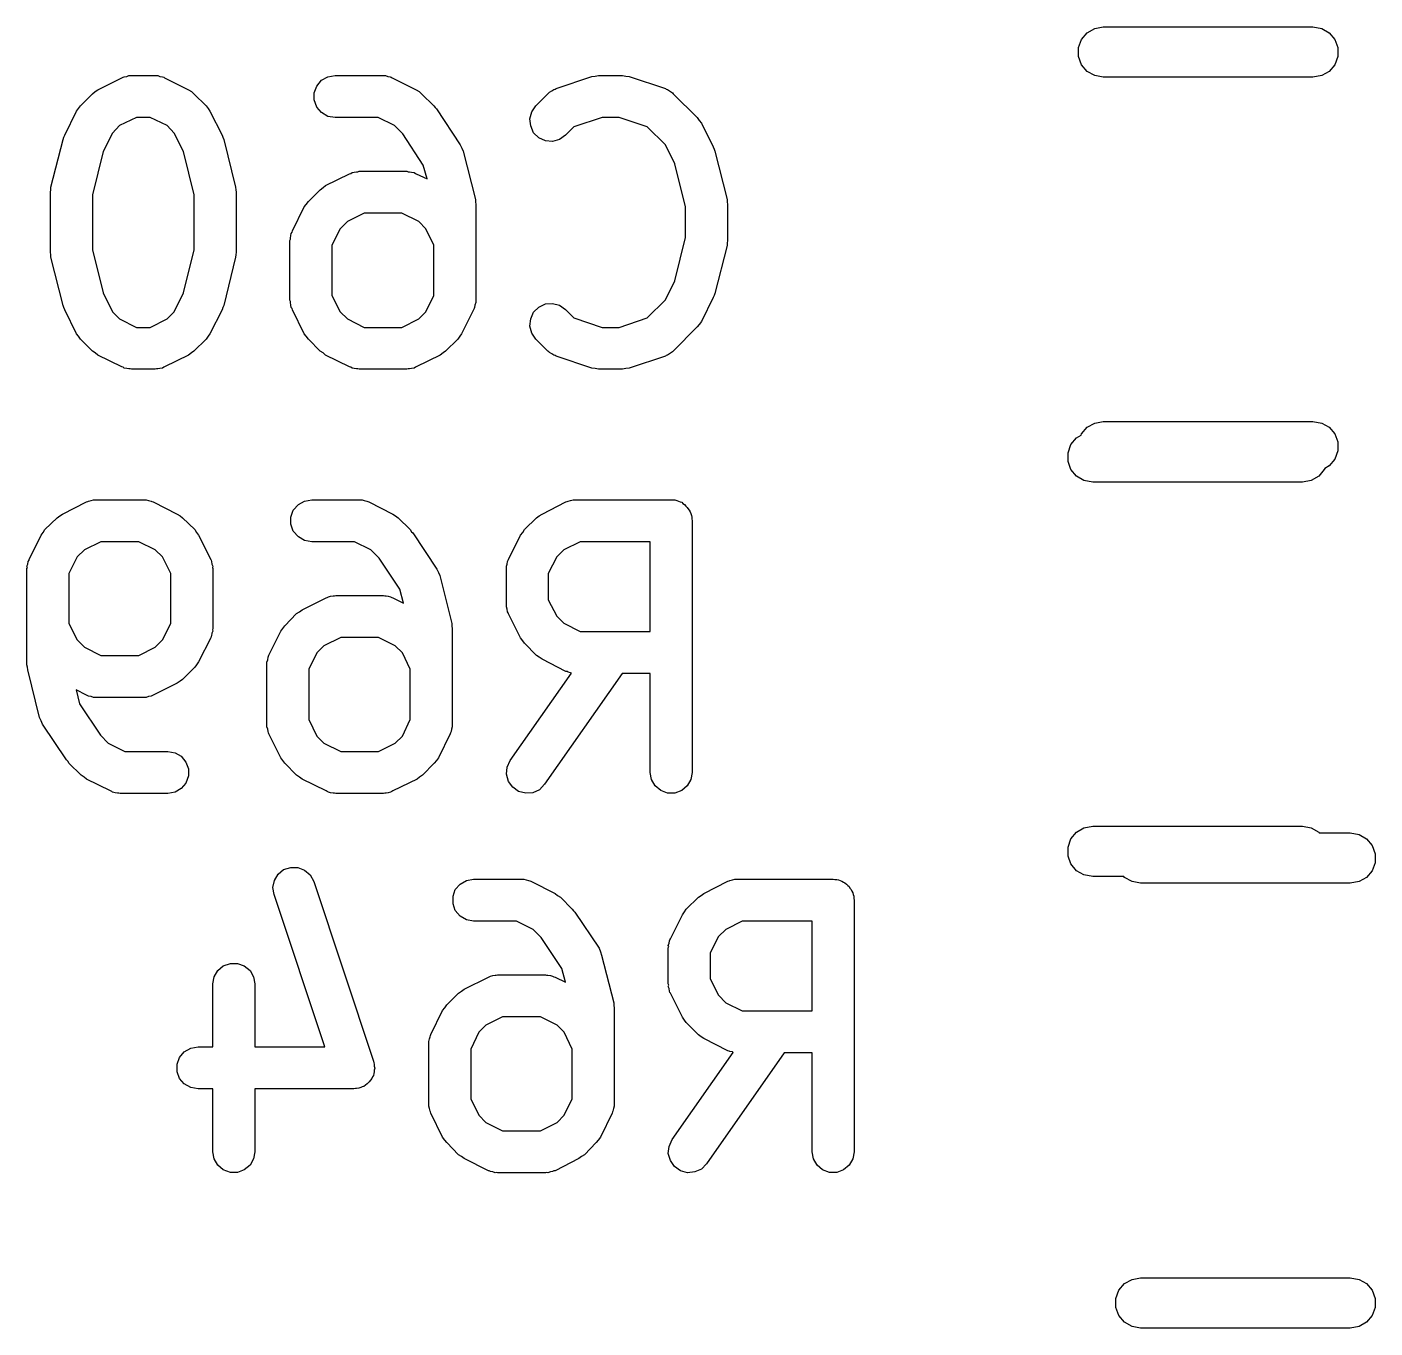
# Model space of a CAD drawing. Extents: x 93.7 to 160.2, y -161.6 to -97.7.
# Drawn here: x 122.135 to 125.349, y -108.456 to -105.355 of the extents above; entities that cross this region are included whole.
import ezdxf

# ---------------------------------------------------------------- set-up
doc = ezdxf.new("R2010")
doc.units = 0
doc.header["$MEASUREMENT"] = 0
doc.layers.add('BLACK', color=7, linetype='CONTINUOUS')

msp = doc.modelspace()

# ---------------------------------------------------------------- linework, layer by layer
at = {"layer": 'Black'}
for p, q in [((124.642, -105.404), (124.649, -105.385)), ((124.649, -105.385), (124.663, -105.369)), ((124.663, -105.369), (124.681, -105.359)), ((124.681, -105.359), (124.701, -105.355)), ((124.701, -105.355), (125.201, -105.355)), ((125.201, -105.355), (125.222, -105.359)), ((125.222, -105.359), (125.24, -105.369)), ((125.24, -105.369), (125.253, -105.385)), ((125.253, -105.385), (125.26, -105.404)), ((124.642, -105.425), (124.642, -105.404)), ((125.26, -105.404), (125.26, -105.425)), ((124.649, -105.445), (124.642, -105.425)), ((124.663, -105.461), (124.649, -105.445)), ((125.253, -105.445), (125.24, -105.461)), ((125.26, -105.425), (125.253, -105.445)), ((122.304, -105.505), (122.361, -105.476)), ((122.361, -105.476), (122.364, -105.475)), ((122.364, -105.475), (122.367, -105.474)), ((122.367, -105.474), (122.373, -105.473)), ((122.373, -105.473), (122.378, -105.471)), ((122.378, -105.471), (122.381, -105.471)), ((122.381, -105.471), (122.384, -105.471)), ((122.384, -105.471), (122.441, -105.471)), ((122.441, -105.471), (122.444, -105.471)), ((122.444, -105.471), (122.447, -105.471)), ((122.447, -105.471), (122.452, -105.473)), ((122.452, -105.473), (122.458, -105.474)), ((122.458, -105.474), (122.461, -105.475)), ((122.461, -105.475), (122.463, -105.476)), ((122.463, -105.476), (122.52, -105.505)), ((122.826, -105.496), (122.837, -105.482)), ((122.837, -105.482), (122.852, -105.474)), ((122.852, -105.474), (122.87, -105.471)), ((122.87, -105.471), (122.984, -105.471)), ((122.984, -105.471), (122.987, -105.471)), ((122.987, -105.471), (122.99, -105.471)), ((122.99, -105.471), (122.995, -105.473)), ((122.995, -105.473), (123.001, -105.474)), ((123.001, -105.474), (123.003, -105.475)), ((123.003, -105.475), (123.006, -105.476)), ((123.006, -105.476), (123.063, -105.505)), ((123.397, -105.502), (123.482, -105.473)), ((123.482, -105.473), (123.49, -105.472)), ((123.49, -105.472), (123.498, -105.471)), ((123.498, -105.471), (123.555, -105.471)), ((123.555, -105.471), (123.563, -105.472)), ((123.563, -105.472), (123.571, -105.473)), ((123.571, -105.473), (123.657, -105.502)), ((124.681, -105.471), (124.663, -105.461)), ((124.701, -105.475), (124.681, -105.471)), ((125.201, -105.475), (124.701, -105.475)), ((125.222, -105.471), (125.201, -105.475)), ((125.24, -105.461), (125.222, -105.471)), ((122.263, -105.543), (122.291, -105.514)), ((122.291, -105.514), (122.298, -105.509)), ((122.298, -105.509), (122.304, -105.505)), ((122.52, -105.505), (122.527, -105.509)), ((122.527, -105.509), (122.533, -105.514)), ((122.533, -105.514), (122.562, -105.543)), ((122.82, -105.512), (122.826, -105.496)), ((122.82, -105.529), (122.82, -105.512)), ((123.063, -105.505), (123.07, -105.509)), ((123.07, -105.509), (123.076, -105.514)), ((123.076, -105.514), (123.105, -105.543)), ((123.348, -105.543), (123.377, -105.514)), ((123.377, -105.514), (123.379, -105.512)), ((123.379, -105.512), (123.381, -105.51)), ((123.381, -105.51), (123.386, -105.507)), ((123.386, -105.507), (123.391, -105.504)), ((123.391, -105.504), (123.394, -105.503)), ((123.394, -105.503), (123.397, -105.502)), ((123.657, -105.502), (123.659, -105.503)), ((123.659, -105.503), (123.662, -105.504)), ((123.662, -105.504), (123.667, -105.507)), ((123.667, -105.507), (123.672, -105.51)), ((123.672, -105.51), (123.674, -105.512)), ((123.674, -105.512), (123.676, -105.514)), ((123.676, -105.514), (123.733, -105.571)), ((122.258, -105.549), (122.263, -105.543)), ((122.562, -105.543), (122.567, -105.549)), ((122.826, -105.546), (122.82, -105.529)), ((122.837, -105.559), (122.826, -105.546)), ((123.105, -105.543), (123.108, -105.547)), ((123.108, -105.547), (123.111, -105.55)), ((123.339, -105.557), (123.348, -105.543)), ((122.225, -105.613), (122.253, -105.556)), ((122.253, -105.556), (122.258, -105.549)), ((122.396, -105.571), (122.356, -105.59)), ((122.429, -105.571), (122.396, -105.571)), ((122.469, -105.59), (122.429, -105.571)), ((122.567, -105.549), (122.571, -105.556)), ((122.571, -105.556), (122.6, -105.613)), ((122.852, -105.568), (122.837, -105.559)), ((122.87, -105.571), (122.852, -105.568)), ((122.972, -105.571), (122.87, -105.571)), ((123.011, -105.59), (122.972, -105.571)), ((123.111, -105.55), (123.168, -105.636)), ((123.334, -105.574), (123.339, -105.557)), ((123.336, -105.591), (123.334, -105.574)), ((123.506, -105.571), (123.439, -105.593)), ((123.547, -105.571), (123.506, -105.571)), ((123.614, -105.593), (123.547, -105.571)), ((123.733, -105.571), (123.738, -105.578)), ((123.738, -105.578), (123.743, -105.584)), ((122.339, -105.608), (122.317, -105.652)), ((122.356, -105.59), (122.339, -105.608)), ((122.486, -105.608), (122.469, -105.59)), ((122.508, -105.652), (122.486, -105.608)), ((123.031, -105.61), (123.011, -105.59)), ((123.08, -105.684), (123.031, -105.61)), ((123.343, -105.607), (123.336, -105.591)), ((123.355, -105.619), (123.343, -105.607)), ((123.439, -105.593), (123.419, -105.613)), ((123.657, -105.636), (123.614, -105.593)), ((123.743, -105.584), (123.771, -105.641)), ((122.192, -105.737), (122.221, -105.623)), ((122.221, -105.623), (122.223, -105.618)), ((122.223, -105.618), (122.225, -105.613)), ((122.6, -105.613), (122.602, -105.618)), ((122.602, -105.618), (122.604, -105.623)), ((122.604, -105.623), (122.632, -105.737)), ((123.168, -105.636), (123.172, -105.644)), ((123.172, -105.644), (123.175, -105.651)), ((123.371, -105.626), (123.355, -105.619)), ((123.388, -105.628), (123.371, -105.626)), ((123.405, -105.623), (123.388, -105.628)), ((123.419, -105.613), (123.405, -105.623)), ((123.68, -105.681), (123.657, -105.636)), ((123.771, -105.641), (123.773, -105.646)), ((122.317, -105.652), (122.291, -105.755)), ((122.534, -105.755), (122.508, -105.652)), ((123.175, -105.651), (123.204, -105.766)), ((123.773, -105.646), (123.775, -105.651)), ((123.775, -105.651), (123.804, -105.766)), ((122.847, -105.733), (122.904, -105.705)), ((122.904, -105.705), (122.907, -105.704)), ((122.907, -105.704), (122.91, -105.702)), ((122.91, -105.702), (122.915, -105.701)), ((122.915, -105.701), (122.921, -105.7)), ((122.921, -105.7), (122.924, -105.7)), ((122.924, -105.7), (122.927, -105.699)), ((122.927, -105.699), (123.041, -105.699)), ((123.041, -105.699), (123.044, -105.7)), ((123.044, -105.7), (123.047, -105.7)), ((123.047, -105.7), (123.052, -105.701)), ((123.052, -105.701), (123.058, -105.702)), ((123.058, -105.702), (123.061, -105.704)), ((123.061, -105.704), (123.063, -105.705)), ((123.063, -105.705), (123.089, -105.717)), ((123.089, -105.717), (123.08, -105.684)), ((123.705, -105.784), (123.68, -105.681)), ((122.192, -105.743), (122.192, -105.737)), ((122.632, -105.737), (122.633, -105.743)), ((122.834, -105.743), (122.841, -105.738)), ((122.841, -105.738), (122.847, -105.733)), ((122.191, -105.749), (122.192, -105.743)), ((122.191, -105.892), (122.191, -105.749)), ((122.291, -105.755), (122.291, -105.886)), ((122.534, -105.886), (122.534, -105.755)), ((122.633, -105.743), (122.634, -105.749)), ((122.634, -105.749), (122.634, -105.892)), ((122.801, -105.778), (122.806, -105.771)), ((122.806, -105.771), (122.834, -105.743)), ((123.204, -105.766), (123.204, -105.772)), ((123.204, -105.772), (123.205, -105.778)), ((123.804, -105.766), (123.804, -105.772)), ((123.804, -105.772), (123.805, -105.778)), ((122.768, -105.841), (122.796, -105.784)), ((122.796, -105.784), (122.801, -105.778)), ((122.939, -105.799), (122.899, -105.819)), ((123.029, -105.799), (122.939, -105.799)), ((123.069, -105.819), (123.029, -105.799)), ((123.205, -105.778), (123.205, -106.006)), ((123.705, -105.857), (123.705, -105.784)), ((123.805, -105.778), (123.805, -105.864)), ((122.882, -105.836), (122.862, -105.875)), ((122.899, -105.819), (122.882, -105.836)), ((123.086, -105.836), (123.069, -105.819)), ((123.105, -105.875), (123.086, -105.836)), ((122.762, -105.864), (122.763, -105.861)), ((122.762, -106.006), (122.762, -105.864)), ((122.763, -105.858), (122.764, -105.852)), ((122.763, -105.861), (122.763, -105.858)), ((122.764, -105.852), (122.765, -105.847)), ((122.765, -105.847), (122.767, -105.844)), ((122.767, -105.844), (122.768, -105.841)), ((123.68, -105.96), (123.705, -105.857)), ((123.805, -105.864), (123.804, -105.87)), ((122.192, -105.898), (122.191, -105.892)), ((122.192, -105.904), (122.192, -105.898)), ((122.291, -105.886), (122.317, -105.989)), ((122.508, -105.989), (122.534, -105.886)), ((122.633, -105.898), (122.632, -105.904)), ((122.634, -105.892), (122.633, -105.898)), ((122.862, -105.875), (122.862, -105.995)), ((123.105, -105.995), (123.105, -105.875)), ((123.804, -105.876), (123.775, -105.99)), ((123.804, -105.87), (123.804, -105.876)), ((122.221, -106.019), (122.192, -105.904)), ((122.632, -105.904), (122.604, -106.019)), ((123.657, -106.005), (123.68, -105.96)), ((122.317, -105.989), (122.339, -106.034)), ((122.486, -106.034), (122.508, -105.989)), ((122.862, -105.995), (122.882, -106.034)), ((123.086, -106.034), (123.105, -105.995)), ((123.773, -105.995), (123.771, -106)), ((123.775, -105.99), (123.773, -105.995)), ((122.223, -106.024), (122.221, -106.019)), ((122.225, -106.029), (122.223, -106.024)), ((122.253, -106.086), (122.225, -106.029)), ((122.6, -106.029), (122.571, -106.086)), ((122.602, -106.024), (122.6, -106.029)), ((122.604, -106.019), (122.602, -106.024)), ((122.763, -106.009), (122.762, -106.006)), ((122.763, -106.012), (122.763, -106.009)), ((122.764, -106.018), (122.763, -106.012)), ((122.765, -106.024), (122.764, -106.018)), ((122.767, -106.026), (122.765, -106.024)), ((122.768, -106.029), (122.767, -106.026)), ((122.796, -106.086), (122.768, -106.029)), ((123.2, -106.029), (123.171, -106.086)), ((123.201, -106.026), (123.2, -106.029)), ((123.202, -106.024), (123.201, -106.026)), ((123.203, -106.018), (123.202, -106.024)), ((123.205, -106.012), (123.203, -106.018)), ((123.205, -106.006), (123.205, -106.009)), ((123.205, -106.009), (123.205, -106.012)), ((123.343, -106.035), (123.355, -106.023)), ((123.355, -106.023), (123.371, -106.015)), ((123.371, -106.015), (123.388, -106.014)), ((123.388, -106.014), (123.405, -106.018)), ((123.405, -106.018), (123.419, -106.028)), ((123.419, -106.028), (123.439, -106.048)), ((123.614, -106.048), (123.657, -106.005)), ((123.771, -106), (123.743, -106.057)), ((122.339, -106.034), (122.356, -106.051)), ((122.356, -106.051), (122.396, -106.071)), ((122.429, -106.071), (122.469, -106.051)), ((122.469, -106.051), (122.486, -106.034)), ((122.882, -106.034), (122.899, -106.051)), ((122.899, -106.051), (122.939, -106.071)), ((123.029, -106.071), (123.069, -106.051)), ((123.069, -106.051), (123.086, -106.034)), ((123.334, -106.068), (123.336, -106.051)), ((123.336, -106.051), (123.343, -106.035)), ((123.439, -106.048), (123.506, -106.071)), ((123.547, -106.071), (123.614, -106.048)), ((123.743, -106.057), (123.738, -106.064)), ((122.258, -106.092), (122.253, -106.086)), ((122.263, -106.099), (122.258, -106.092)), ((122.396, -106.071), (122.429, -106.071)), ((122.567, -106.092), (122.562, -106.099)), ((122.571, -106.086), (122.567, -106.092)), ((122.801, -106.092), (122.796, -106.086)), ((122.806, -106.099), (122.801, -106.092)), ((122.939, -106.071), (123.029, -106.071)), ((123.167, -106.092), (123.162, -106.099)), ((123.171, -106.086), (123.167, -106.092)), ((123.339, -106.085), (123.334, -106.068)), ((123.348, -106.099), (123.339, -106.085)), ((123.506, -106.071), (123.547, -106.071)), ((123.733, -106.07), (123.676, -106.128)), ((123.738, -106.064), (123.733, -106.07)), ((122.291, -106.128), (122.263, -106.099)), ((122.562, -106.099), (122.533, -106.128)), ((122.834, -106.128), (122.806, -106.099)), ((123.162, -106.099), (123.133, -106.128)), ((123.377, -106.128), (123.348, -106.099)), ((122.298, -106.132), (122.291, -106.128)), ((122.304, -106.137), (122.298, -106.132)), ((122.361, -106.165), (122.304, -106.137)), ((122.52, -106.137), (122.463, -106.165)), ((122.527, -106.132), (122.52, -106.137)), ((122.533, -106.128), (122.527, -106.132)), ((122.841, -106.132), (122.834, -106.128)), ((122.847, -106.137), (122.841, -106.132)), ((122.904, -106.165), (122.847, -106.137)), ((123.12, -106.137), (123.063, -106.165)), ((123.127, -106.132), (123.12, -106.137)), ((123.133, -106.128), (123.127, -106.132)), ((123.379, -106.129), (123.377, -106.128)), ((123.381, -106.131), (123.379, -106.129)), ((123.386, -106.134), (123.381, -106.131)), ((123.391, -106.137), (123.386, -106.134)), ((123.394, -106.138), (123.391, -106.137)), ((123.397, -106.14), (123.394, -106.138)), ((123.482, -106.168), (123.397, -106.14)), ((123.657, -106.14), (123.571, -106.168)), ((123.659, -106.138), (123.657, -106.14)), ((123.662, -106.137), (123.659, -106.138)), ((123.667, -106.134), (123.662, -106.137)), ((123.672, -106.131), (123.667, -106.134)), ((123.674, -106.129), (123.672, -106.131)), ((123.676, -106.128), (123.674, -106.129)), ((122.364, -106.166), (122.361, -106.165)), ((122.367, -106.168), (122.364, -106.166)), ((122.373, -106.169), (122.367, -106.168)), ((122.378, -106.17), (122.373, -106.169)), ((122.381, -106.17), (122.378, -106.17)), ((122.384, -106.171), (122.381, -106.17)), ((122.441, -106.171), (122.384, -106.171)), ((122.444, -106.17), (122.441, -106.171)), ((122.447, -106.17), (122.444, -106.17)), ((122.452, -106.169), (122.447, -106.17)), ((122.458, -106.168), (122.452, -106.169)), ((122.461, -106.166), (122.458, -106.168)), ((122.463, -106.165), (122.461, -106.166)), ((122.907, -106.166), (122.904, -106.165)), ((122.91, -106.168), (122.907, -106.166)), ((122.915, -106.169), (122.91, -106.168)), ((122.921, -106.17), (122.915, -106.169)), ((122.924, -106.17), (122.921, -106.17)), ((122.927, -106.171), (122.924, -106.17)), ((123.041, -106.171), (122.927, -106.171)), ((123.044, -106.17), (123.041, -106.171)), ((123.047, -106.17), (123.044, -106.17)), ((123.052, -106.169), (123.047, -106.17)), ((123.058, -106.168), (123.052, -106.169)), ((123.061, -106.166), (123.058, -106.168)), ((123.063, -106.165), (123.061, -106.166)), ((123.49, -106.169), (123.482, -106.168)), ((123.498, -106.171), (123.49, -106.169)), ((123.555, -106.171), (123.498, -106.171)), ((123.563, -106.169), (123.555, -106.171)), ((123.571, -106.168), (123.563, -106.169)), ((124.649, -106.325), (124.663, -106.309)), ((124.663, -106.309), (124.681, -106.299)), ((124.681, -106.299), (124.701, -106.295)), ((124.701, -106.295), (125.201, -106.295)), ((125.201, -106.295), (125.222, -106.299)), ((125.222, -106.299), (125.24, -106.309)), ((125.24, -106.309), (125.253, -106.325)), ((124.617, -106.37), (124.624, -106.35)), ((124.624, -106.35), (124.637, -106.334)), ((124.637, -106.334), (124.648, -106.328)), ((124.648, -106.328), (124.649, -106.325)), ((125.253, -106.325), (125.26, -106.344)), ((125.26, -106.344), (125.26, -106.365)), ((124.617, -106.391), (124.617, -106.37)), ((125.26, -106.365), (125.253, -106.385)), ((124.624, -106.41), (124.617, -106.391)), ((124.637, -106.426), (124.624, -106.41)), ((125.228, -106.41), (125.215, -106.426)), ((125.229, -106.407), (125.228, -106.41)), ((125.24, -106.401), (125.229, -106.407)), ((125.253, -106.385), (125.24, -106.401)), ((124.655, -106.436), (124.637, -106.426)), ((124.676, -106.44), (124.655, -106.436)), ((125.176, -106.44), (124.676, -106.44)), ((125.197, -106.436), (125.176, -106.44)), ((125.215, -106.426), (125.197, -106.436)), ((122.22, -106.516), (122.277, -106.487)), ((122.277, -106.487), (122.28, -106.486)), ((122.28, -106.486), (122.282, -106.485)), ((122.282, -106.485), (122.288, -106.484)), ((122.288, -106.484), (122.294, -106.482)), ((122.294, -106.482), (122.297, -106.482)), ((122.297, -106.482), (122.299, -106.482)), ((122.299, -106.482), (122.414, -106.482)), ((122.414, -106.482), (122.417, -106.482)), ((122.417, -106.482), (122.419, -106.482)), ((122.419, -106.482), (122.425, -106.484)), ((122.425, -106.484), (122.431, -106.485)), ((122.431, -106.485), (122.433, -106.486)), ((122.433, -106.486), (122.436, -106.487)), ((122.436, -106.487), (122.493, -106.516)), ((122.764, -106.523), (122.77, -106.507)), ((122.77, -106.507), (122.782, -106.493)), ((122.782, -106.493), (122.797, -106.485)), ((122.797, -106.485), (122.814, -106.482)), ((122.814, -106.482), (122.928, -106.482)), ((122.928, -106.482), (122.931, -106.482)), ((122.931, -106.482), (122.934, -106.482)), ((122.934, -106.482), (122.939, -106.484)), ((122.939, -106.484), (122.945, -106.485)), ((122.945, -106.485), (122.948, -106.486)), ((122.948, -106.486), (122.95, -106.487)), ((122.95, -106.487), (123.007, -106.516)), ((123.363, -106.516), (123.42, -106.487)), ((123.42, -106.487), (123.423, -106.486)), ((123.423, -106.486), (123.425, -106.485)), ((123.425, -106.485), (123.431, -106.484)), ((123.431, -106.484), (123.437, -106.482)), ((123.437, -106.482), (123.439, -106.482)), ((123.439, -106.482), (123.442, -106.482)), ((123.442, -106.482), (123.671, -106.482)), ((123.671, -106.482), (123.675, -106.482)), ((123.675, -106.482), (123.68, -106.482)), ((123.68, -106.482), (123.684, -106.484)), ((123.684, -106.484), (123.688, -106.485)), ((123.688, -106.485), (123.692, -106.487)), ((123.692, -106.487), (123.696, -106.488)), ((123.696, -106.488), (123.699, -106.491)), ((123.699, -106.491), (123.703, -106.493)), ((123.703, -106.493), (123.706, -106.497)), ((123.706, -106.497), (123.709, -106.5)), ((123.709, -106.5), (123.711, -106.503)), ((123.711, -106.503), (123.714, -106.507)), ((123.714, -106.507), (123.716, -106.511)), ((123.716, -106.511), (123.718, -106.515)), ((122.178, -106.553), (122.207, -106.525)), ((122.207, -106.525), (122.213, -106.52)), ((122.213, -106.52), (122.22, -106.516)), ((122.493, -106.516), (122.5, -106.52)), ((122.5, -106.52), (122.506, -106.525)), ((122.506, -106.525), (122.535, -106.553)), ((122.764, -106.54), (122.764, -106.523)), ((122.77, -106.557), (122.764, -106.54)), ((123.007, -106.516), (123.014, -106.52)), ((123.014, -106.52), (123.02, -106.525)), ((123.02, -106.525), (123.049, -106.553)), ((123.321, -106.553), (123.35, -106.525)), ((123.35, -106.525), (123.356, -106.52)), ((123.356, -106.52), (123.363, -106.516)), ((123.718, -106.515), (123.719, -106.519)), ((123.719, -106.519), (123.72, -106.523)), ((123.72, -106.523), (123.72, -106.527)), ((123.72, -106.527), (123.721, -106.532)), ((123.721, -106.532), (123.721, -107.132)), ((122.14, -106.624), (122.169, -106.566)), ((122.169, -106.566), (122.174, -106.56)), ((122.174, -106.56), (122.178, -106.553)), ((122.535, -106.553), (122.539, -106.56)), ((122.539, -106.56), (122.544, -106.566)), ((122.544, -106.566), (122.573, -106.624)), ((122.782, -106.57), (122.77, -106.557)), ((122.797, -106.579), (122.782, -106.57)), ((123.049, -106.553), (123.052, -106.558)), ((123.052, -106.558), (123.055, -106.561)), ((123.055, -106.561), (123.112, -106.647)), ((123.283, -106.624), (123.312, -106.566)), ((123.312, -106.566), (123.317, -106.56)), ((123.317, -106.56), (123.321, -106.553)), ((122.272, -106.601), (122.255, -106.618)), ((122.311, -106.582), (122.272, -106.601)), ((122.402, -106.582), (122.311, -106.582)), ((122.441, -106.601), (122.402, -106.582)), ((122.458, -106.618), (122.441, -106.601)), ((122.814, -106.582), (122.797, -106.579)), ((122.916, -106.582), (122.814, -106.582)), ((122.955, -106.601), (122.916, -106.582)), ((122.975, -106.621), (122.955, -106.601)), ((123.415, -106.601), (123.398, -106.618)), ((123.454, -106.582), (123.415, -106.601)), ((123.621, -106.582), (123.454, -106.582)), ((123.621, -106.796), (123.621, -106.582)), ((122.135, -106.64), (122.137, -106.635)), ((122.136, -106.643), (122.135, -106.64)), ((122.137, -106.635), (122.138, -106.629)), ((122.138, -106.629), (122.14, -106.626)), ((122.14, -106.626), (122.14, -106.624)), ((122.255, -106.618), (122.235, -106.658)), ((122.478, -106.658), (122.458, -106.618)), ((122.573, -106.624), (122.574, -106.626)), ((122.574, -106.626), (122.575, -106.629)), ((122.575, -106.629), (122.576, -106.635)), ((122.576, -106.635), (122.578, -106.64)), ((122.578, -106.64), (122.577, -106.643)), ((123.024, -106.695), (122.975, -106.621)), ((123.278, -106.64), (123.28, -106.635)), ((123.278, -106.643), (123.278, -106.64)), ((123.28, -106.635), (123.281, -106.629)), ((123.281, -106.629), (123.282, -106.626)), ((123.282, -106.626), (123.283, -106.624)), ((123.398, -106.618), (123.378, -106.658)), ((122.135, -106.646), (122.136, -106.643)), ((122.135, -106.875), (122.135, -106.646)), ((122.235, -106.658), (122.235, -106.777)), ((122.478, -106.777), (122.478, -106.658)), ((122.577, -106.643), (122.578, -106.646)), ((122.578, -106.646), (122.578, -106.789)), ((123.112, -106.647), (123.116, -106.655)), ((123.116, -106.655), (123.119, -106.662)), ((123.119, -106.662), (123.148, -106.777)), ((123.278, -106.646), (123.278, -106.643)), ((123.278, -106.732), (123.278, -106.646)), ((123.378, -106.658), (123.378, -106.72)), ((123.033, -106.728), (123.024, -106.695)), ((122.791, -106.744), (122.848, -106.716)), ((122.848, -106.716), (122.851, -106.715)), ((122.851, -106.715), (122.854, -106.713)), ((122.854, -106.713), (122.859, -106.712)), ((122.859, -106.712), (122.865, -106.711)), ((122.865, -106.711), (122.868, -106.711)), ((122.868, -106.711), (122.871, -106.71)), ((122.871, -106.71), (122.985, -106.71)), ((122.985, -106.71), (122.988, -106.711)), ((122.988, -106.711), (122.991, -106.711)), ((122.991, -106.711), (122.996, -106.712)), ((122.996, -106.712), (123.002, -106.713)), ((123.002, -106.713), (123.005, -106.715)), ((123.005, -106.715), (123.007, -106.716)), ((123.007, -106.716), (123.033, -106.728)), ((123.278, -106.735), (123.278, -106.732)), ((123.278, -106.737), (123.278, -106.735)), ((123.378, -106.72), (123.398, -106.759)), ((122.75, -106.782), (122.778, -106.753)), ((122.778, -106.753), (122.785, -106.749)), ((122.785, -106.749), (122.791, -106.744)), ((123.28, -106.743), (123.278, -106.737)), ((123.281, -106.749), (123.28, -106.743)), ((123.282, -106.751), (123.281, -106.749)), ((123.283, -106.754), (123.282, -106.751)), ((123.312, -106.811), (123.283, -106.754)), ((123.398, -106.759), (123.415, -106.776)), ((122.235, -106.777), (122.255, -106.816)), ((122.458, -106.816), (122.478, -106.777)), ((122.576, -106.8), (122.575, -106.806)), ((122.578, -106.795), (122.576, -106.8)), ((122.578, -106.789), (122.577, -106.792)), ((122.577, -106.792), (122.578, -106.795)), ((122.712, -106.852), (122.74, -106.795)), ((122.74, -106.795), (122.745, -106.789)), ((122.745, -106.789), (122.75, -106.782)), ((123.148, -106.777), (123.148, -106.783)), ((123.148, -106.783), (123.149, -106.789)), ((123.149, -106.789), (123.149, -107.017)), ((123.415, -106.776), (123.454, -106.796)), ((123.454, -106.796), (123.621, -106.796)), ((122.255, -106.816), (122.272, -106.833)), ((122.272, -106.833), (122.311, -106.853)), ((122.402, -106.853), (122.441, -106.833)), ((122.441, -106.833), (122.458, -106.816)), ((122.573, -106.811), (122.544, -106.868)), ((122.574, -106.808), (122.573, -106.811)), ((122.575, -106.806), (122.574, -106.808)), ((122.843, -106.83), (122.826, -106.847)), ((122.883, -106.81), (122.843, -106.83)), ((122.973, -106.81), (122.883, -106.81)), ((123.013, -106.83), (122.973, -106.81)), ((123.03, -106.847), (123.013, -106.83)), ((123.317, -106.818), (123.312, -106.811)), ((123.321, -106.824), (123.317, -106.818)), ((123.35, -106.853), (123.321, -106.824)), ((122.311, -106.853), (122.402, -106.853)), ((122.707, -106.869), (122.709, -106.863)), ((122.709, -106.863), (122.71, -106.857)), ((122.71, -106.857), (122.711, -106.855)), ((122.711, -106.855), (122.712, -106.852)), ((122.826, -106.847), (122.807, -106.886)), ((123.049, -106.886), (123.03, -106.847)), ((123.356, -106.857), (123.35, -106.853)), ((123.363, -106.862), (123.356, -106.857)), ((123.42, -106.891), (123.363, -106.862)), ((122.136, -106.881), (122.135, -106.875)), ((122.137, -106.887), (122.136, -106.881)), ((122.165, -107.001), (122.137, -106.887)), ((122.535, -106.881), (122.506, -106.91)), ((122.539, -106.875), (122.535, -106.881)), ((122.544, -106.868), (122.539, -106.875)), ((122.707, -106.872), (122.707, -106.869)), ((122.707, -106.875), (122.707, -106.872)), ((122.707, -107.017), (122.707, -106.875)), ((122.807, -106.886), (122.807, -107.006)), ((123.049, -107.006), (123.049, -106.886)), ((123.287, -107.103), (123.433, -106.895)), ((123.554, -106.896), (123.369, -107.16)), ((123.423, -106.891), (123.42, -106.891)), ((123.425, -106.893), (123.423, -106.891)), ((123.431, -106.894), (123.425, -106.893)), ((123.433, -106.895), (123.431, -106.894)), ((123.621, -106.896), (123.554, -106.896)), ((123.621, -107.132), (123.621, -106.896)), ((122.493, -106.919), (122.436, -106.948)), ((122.5, -106.914), (122.493, -106.919)), ((122.506, -106.91), (122.5, -106.914)), ((122.277, -106.948), (122.252, -106.935)), ((122.252, -106.935), (122.26, -106.968)), ((122.28, -106.949), (122.277, -106.948)), ((122.282, -106.95), (122.28, -106.949)), ((122.288, -106.951), (122.282, -106.95)), ((122.294, -106.953), (122.288, -106.951)), ((122.297, -106.953), (122.294, -106.953)), ((122.299, -106.953), (122.297, -106.953)), ((122.414, -106.953), (122.299, -106.953)), ((122.417, -106.953), (122.414, -106.953)), ((122.419, -106.953), (122.417, -106.953)), ((122.425, -106.951), (122.419, -106.953)), ((122.431, -106.95), (122.425, -106.951)), ((122.433, -106.949), (122.431, -106.95)), ((122.436, -106.948), (122.433, -106.949)), ((122.26, -106.968), (122.31, -107.043)), ((122.169, -107.009), (122.165, -107.001)), ((122.172, -107.017), (122.169, -107.009)), ((122.229, -107.102), (122.172, -107.017)), ((122.707, -107.02), (122.707, -107.017)), ((122.707, -107.023), (122.707, -107.02)), ((122.709, -107.029), (122.707, -107.023)), ((122.807, -107.006), (122.826, -107.045)), ((123.03, -107.045), (123.049, -107.006)), ((123.149, -107.023), (123.147, -107.029)), ((123.149, -107.017), (123.149, -107.02)), ((123.149, -107.02), (123.149, -107.023)), ((122.31, -107.043), (122.329, -107.062)), ((122.71, -107.034), (122.709, -107.029)), ((122.711, -107.037), (122.71, -107.034)), ((122.712, -107.04), (122.711, -107.037)), ((122.74, -107.097), (122.712, -107.04)), ((122.826, -107.045), (122.843, -107.062)), ((123.013, -107.062), (123.03, -107.045)), ((123.144, -107.04), (123.116, -107.097)), ((123.145, -107.037), (123.144, -107.04)), ((123.146, -107.034), (123.145, -107.037)), ((123.147, -107.029), (123.146, -107.034)), ((122.329, -107.062), (122.368, -107.082)), ((122.368, -107.082), (122.471, -107.082)), ((122.471, -107.082), (122.488, -107.085)), ((122.488, -107.085), (122.503, -107.093)), ((122.843, -107.062), (122.883, -107.082)), ((122.883, -107.082), (122.973, -107.082)), ((122.973, -107.082), (123.013, -107.062)), ((122.233, -107.106), (122.229, -107.102)), ((122.235, -107.11), (122.233, -107.106)), ((122.264, -107.138), (122.235, -107.11)), ((122.503, -107.093), (122.514, -107.107)), ((122.514, -107.107), (122.52, -107.123)), ((122.745, -107.103), (122.74, -107.097)), ((122.75, -107.11), (122.745, -107.103)), ((122.778, -107.138), (122.75, -107.11)), ((123.106, -107.11), (123.078, -107.138)), ((123.111, -107.103), (123.106, -107.11)), ((123.116, -107.097), (123.111, -107.103)), ((123.278, -107.136), (123.28, -107.119)), ((123.28, -107.119), (123.287, -107.103)), ((122.271, -107.143), (122.264, -107.138)), ((122.277, -107.148), (122.271, -107.143)), ((122.334, -107.176), (122.277, -107.148)), ((122.52, -107.14), (122.514, -107.157)), ((122.52, -107.123), (122.52, -107.14)), ((122.785, -107.143), (122.778, -107.138)), ((122.791, -107.148), (122.785, -107.143)), ((122.848, -107.176), (122.791, -107.148)), ((123.065, -107.148), (123.007, -107.176)), ((123.071, -107.143), (123.065, -107.148)), ((123.078, -107.138), (123.071, -107.143)), ((123.283, -107.153), (123.278, -107.136)), ((123.293, -107.167), (123.283, -107.153)), ((123.624, -107.149), (123.621, -107.132)), ((123.633, -107.164), (123.624, -107.149)), ((123.718, -107.149), (123.709, -107.164)), ((123.721, -107.132), (123.718, -107.149)), ((122.337, -107.177), (122.334, -107.176)), ((122.339, -107.179), (122.337, -107.177)), ((122.345, -107.18), (122.339, -107.179)), ((122.351, -107.181), (122.345, -107.18)), ((122.354, -107.181), (122.351, -107.181)), ((122.357, -107.182), (122.354, -107.181)), ((122.471, -107.182), (122.357, -107.182)), ((122.488, -107.179), (122.471, -107.182)), ((122.503, -107.17), (122.488, -107.179)), ((122.514, -107.157), (122.503, -107.17)), ((122.851, -107.177), (122.848, -107.176)), ((122.854, -107.179), (122.851, -107.177)), ((122.859, -107.18), (122.854, -107.179)), ((122.865, -107.181), (122.859, -107.18)), ((122.868, -107.181), (122.865, -107.181)), ((122.871, -107.182), (122.868, -107.181)), ((122.985, -107.182), (122.871, -107.182)), ((122.988, -107.181), (122.985, -107.182)), ((122.991, -107.181), (122.988, -107.181)), ((122.996, -107.18), (122.991, -107.181)), ((123.002, -107.179), (122.996, -107.18)), ((123.005, -107.177), (123.002, -107.179)), ((123.007, -107.176), (123.005, -107.177)), ((123.307, -107.177), (123.293, -107.167)), ((123.324, -107.181), (123.307, -107.177)), ((123.341, -107.18), (123.324, -107.181)), ((123.357, -107.173), (123.341, -107.18)), ((123.369, -107.16), (123.357, -107.173)), ((123.646, -107.175), (123.633, -107.164)), ((123.662, -107.181), (123.646, -107.175)), ((123.68, -107.181), (123.662, -107.181)), ((123.696, -107.175), (123.68, -107.181)), ((123.709, -107.164), (123.696, -107.175)), ((124.624, -107.29), (124.637, -107.274)), ((124.637, -107.274), (124.655, -107.264)), ((124.655, -107.264), (124.676, -107.26)), ((124.676, -107.26), (125.176, -107.26)), ((125.176, -107.26), (125.197, -107.264)), ((125.197, -107.264), (125.215, -107.274)), ((125.215, -107.274), (125.216, -107.276)), ((125.216, -107.276), (125.29, -107.276)), ((125.29, -107.276), (125.311, -107.28)), ((125.311, -107.28), (125.329, -107.29)), ((124.617, -107.31), (124.624, -107.29)), ((124.617, -107.331), (124.617, -107.31)), ((125.329, -107.29), (125.342, -107.306)), ((125.342, -107.306), (125.349, -107.326)), ((124.624, -107.35), (124.617, -107.331)), ((125.349, -107.347), (125.342, -107.366)), ((125.349, -107.326), (125.349, -107.347)), ((122.725, -107.389), (122.734, -107.374)), ((122.734, -107.374), (122.747, -107.363)), ((122.747, -107.363), (122.764, -107.358)), ((122.764, -107.358), (122.781, -107.358)), ((122.781, -107.358), (122.797, -107.365)), ((122.797, -107.365), (122.81, -107.376)), ((122.81, -107.376), (122.819, -107.392)), ((124.637, -107.366), (124.624, -107.35)), ((124.655, -107.376), (124.637, -107.366)), ((124.676, -107.38), (124.655, -107.376)), ((125.342, -107.366), (125.329, -107.382)), ((122.721, -107.406), (122.725, -107.389)), ((122.724, -107.423), (122.721, -107.406)), ((122.819, -107.392), (122.961, -107.82)), ((123.151, -107.427), (123.156, -107.411)), ((123.156, -107.411), (123.168, -107.398)), ((123.168, -107.398), (123.183, -107.389)), ((123.183, -107.389), (123.2, -107.386)), ((123.2, -107.386), (123.314, -107.386)), ((123.314, -107.386), (123.317, -107.386)), ((123.317, -107.386), (123.32, -107.386)), ((123.32, -107.386), (123.325, -107.388)), ((123.325, -107.388), (123.331, -107.389)), ((123.331, -107.389), (123.334, -107.39)), ((123.334, -107.39), (123.336, -107.391)), ((123.336, -107.391), (123.394, -107.42)), ((123.749, -107.42), (123.806, -107.391)), ((123.806, -107.391), (123.809, -107.39)), ((123.809, -107.39), (123.811, -107.389)), ((123.811, -107.389), (123.817, -107.388)), ((123.817, -107.388), (123.823, -107.386)), ((123.823, -107.386), (123.825, -107.386)), ((123.825, -107.386), (123.828, -107.386)), ((123.828, -107.386), (124.057, -107.386)), ((124.057, -107.386), (124.061, -107.387)), ((124.061, -107.387), (124.066, -107.387)), ((124.066, -107.387), (124.07, -107.388)), ((124.07, -107.388), (124.074, -107.389)), ((124.074, -107.389), (124.078, -107.391)), ((124.078, -107.391), (124.082, -107.393)), ((124.082, -107.393), (124.085, -107.395)), ((124.085, -107.395), (124.089, -107.398)), ((124.089, -107.398), (124.092, -107.401)), ((124.092, -107.401), (124.095, -107.404)), ((124.095, -107.404), (124.097, -107.408)), ((124.097, -107.408), (124.1, -107.411)), ((124.1, -107.411), (124.102, -107.415)), ((124.75, -107.38), (124.676, -107.38)), ((124.752, -107.382), (124.75, -107.38)), ((124.77, -107.392), (124.752, -107.382)), ((124.79, -107.396), (124.77, -107.392)), ((125.29, -107.396), (124.79, -107.396)), ((125.311, -107.392), (125.29, -107.396)), ((125.329, -107.382), (125.311, -107.392)), ((122.845, -107.786), (122.724, -107.423)), ((123.151, -107.445), (123.151, -107.427)), ((123.394, -107.42), (123.4, -107.425)), ((123.4, -107.425), (123.407, -107.429)), ((123.407, -107.429), (123.435, -107.458)), ((123.707, -107.458), (123.736, -107.429)), ((123.736, -107.429), (123.742, -107.425)), ((123.742, -107.425), (123.749, -107.42)), ((124.102, -107.415), (124.104, -107.419)), ((124.104, -107.419), (124.105, -107.423)), ((124.105, -107.423), (124.106, -107.427)), ((124.106, -107.427), (124.106, -107.432)), ((124.106, -107.432), (124.107, -107.436)), ((124.107, -107.436), (124.107, -108.036)), ((123.156, -107.461), (123.151, -107.445)), ((123.168, -107.474), (123.156, -107.461)), ((123.183, -107.483), (123.168, -107.474)), ((123.435, -107.458), (123.438, -107.462)), ((123.438, -107.462), (123.441, -107.465)), ((123.441, -107.465), (123.499, -107.551)), ((123.669, -107.528), (123.698, -107.471)), ((123.698, -107.471), (123.703, -107.464)), ((123.703, -107.464), (123.707, -107.458)), ((123.2, -107.486), (123.183, -107.483)), ((123.302, -107.486), (123.2, -107.486)), ((123.342, -107.506), (123.302, -107.486)), ((123.361, -107.525), (123.342, -107.506)), ((123.801, -107.506), (123.784, -107.523)), ((123.84, -107.486), (123.801, -107.506)), ((124.007, -107.486), (123.84, -107.486)), ((124.007, -107.7), (124.007, -107.486)), ((123.41, -107.599), (123.361, -107.525)), ((123.664, -107.544), (123.666, -107.539)), ((123.666, -107.539), (123.667, -107.533)), ((123.667, -107.533), (123.668, -107.531)), ((123.668, -107.531), (123.669, -107.528)), ((123.784, -107.523), (123.764, -107.562)), ((123.499, -107.551), (123.502, -107.559)), ((123.502, -107.559), (123.505, -107.567)), ((123.505, -107.567), (123.534, -107.681)), ((123.665, -107.547), (123.664, -107.544)), ((123.664, -107.55), (123.665, -107.547)), ((123.664, -107.636), (123.664, -107.55)), ((123.764, -107.562), (123.764, -107.624)), ((122.581, -107.619), (122.59, -107.604)), ((122.59, -107.604), (122.603, -107.593)), ((122.603, -107.593), (122.62, -107.587)), ((122.62, -107.587), (122.637, -107.587)), ((122.637, -107.587), (122.653, -107.593)), ((122.653, -107.593), (122.667, -107.604)), ((122.667, -107.604), (122.675, -107.619)), ((123.419, -107.632), (123.41, -107.599)), ((122.578, -107.636), (122.581, -107.619)), ((122.578, -107.786), (122.578, -107.636)), ((122.675, -107.619), (122.678, -107.636)), ((122.678, -107.636), (122.678, -107.786)), ((123.177, -107.648), (123.235, -107.62)), ((123.235, -107.62), (123.237, -107.619)), ((123.237, -107.619), (123.24, -107.617)), ((123.24, -107.617), (123.246, -107.616)), ((123.246, -107.616), (123.251, -107.615)), ((123.251, -107.615), (123.254, -107.615)), ((123.254, -107.615), (123.257, -107.614)), ((123.257, -107.614), (123.371, -107.614)), ((123.371, -107.614), (123.374, -107.615)), ((123.374, -107.615), (123.377, -107.615)), ((123.377, -107.615), (123.383, -107.616)), ((123.383, -107.616), (123.388, -107.617)), ((123.388, -107.617), (123.391, -107.619)), ((123.391, -107.619), (123.394, -107.62)), ((123.394, -107.62), (123.419, -107.632)), ((123.665, -107.639), (123.664, -107.636)), ((123.764, -107.624), (123.784, -107.663)), ((123.136, -107.686), (123.164, -107.658)), ((123.164, -107.658), (123.171, -107.653)), ((123.171, -107.653), (123.177, -107.648)), ((123.664, -107.642), (123.665, -107.639)), ((123.666, -107.647), (123.664, -107.642)), ((123.667, -107.653), (123.666, -107.647)), ((123.668, -107.656), (123.667, -107.653)), ((123.669, -107.658), (123.668, -107.656)), ((123.698, -107.715), (123.669, -107.658)), ((123.784, -107.663), (123.801, -107.681)), ((123.098, -107.756), (123.126, -107.699)), ((123.126, -107.699), (123.131, -107.693)), ((123.131, -107.693), (123.136, -107.686)), ((123.534, -107.681), (123.534, -107.687)), ((123.534, -107.687), (123.535, -107.693)), ((123.535, -107.693), (123.535, -107.922)), ((123.801, -107.681), (123.84, -107.7)), ((123.84, -107.7), (124.007, -107.7)), ((123.269, -107.714), (123.229, -107.734)), ((123.359, -107.714), (123.269, -107.714)), ((123.399, -107.734), (123.359, -107.714)), ((123.703, -107.722), (123.698, -107.715)), ((123.707, -107.728), (123.703, -107.722)), ((123.736, -107.757), (123.707, -107.728)), ((123.095, -107.767), (123.096, -107.762)), ((123.096, -107.762), (123.097, -107.759)), ((123.097, -107.759), (123.098, -107.756)), ((123.212, -107.751), (123.193, -107.791)), ((123.229, -107.734), (123.212, -107.751)), ((123.416, -107.751), (123.399, -107.734)), ((123.435, -107.791), (123.416, -107.751)), ((123.742, -107.762), (123.736, -107.757)), ((123.749, -107.766), (123.742, -107.762)), ((122.51, -107.798), (122.526, -107.789)), ((122.526, -107.789), (122.543, -107.786)), ((122.543, -107.786), (122.578, -107.786)), ((122.678, -107.786), (122.845, -107.786)), ((123.093, -107.773), (123.095, -107.767)), ((123.093, -107.776), (123.093, -107.773)), ((123.093, -107.779), (123.093, -107.776)), ((123.093, -107.922), (123.093, -107.779)), ((123.193, -107.791), (123.193, -107.91)), ((123.435, -107.91), (123.435, -107.791)), ((123.806, -107.795), (123.749, -107.766)), ((123.809, -107.796), (123.806, -107.795)), ((123.811, -107.797), (123.809, -107.796)), ((123.817, -107.798), (123.811, -107.797)), ((122.493, -107.827), (122.499, -107.811)), ((122.493, -107.845), (122.493, -107.827)), ((122.499, -107.811), (122.51, -107.798)), ((122.961, -107.82), (122.962, -107.824)), ((122.962, -107.824), (122.963, -107.827)), ((122.963, -107.827), (122.963, -107.832)), ((123.673, -108.007), (123.819, -107.799)), ((123.94, -107.8), (123.755, -108.065)), ((123.819, -107.799), (123.817, -107.798)), ((124.007, -107.8), (123.94, -107.8)), ((124.007, -108.036), (124.007, -107.8)), ((122.499, -107.861), (122.493, -107.845)), ((122.51, -107.874), (122.499, -107.861)), ((122.957, -107.861), (122.954, -107.865)), ((122.959, -107.857), (122.957, -107.861)), ((122.961, -107.854), (122.959, -107.857)), ((122.962, -107.849), (122.961, -107.854)), ((122.963, -107.845), (122.962, -107.849)), ((122.963, -107.832), (122.964, -107.837)), ((122.964, -107.837), (122.963, -107.841)), ((122.963, -107.841), (122.963, -107.845)), ((122.526, -107.883), (122.51, -107.874)), ((122.543, -107.886), (122.526, -107.883)), ((122.578, -107.886), (122.543, -107.886)), ((122.578, -108.036), (122.578, -107.886)), ((122.914, -107.886), (122.678, -107.886)), ((122.678, -107.886), (122.678, -108.036)), ((122.918, -107.885), (122.914, -107.886)), ((122.921, -107.885), (122.918, -107.885)), ((122.926, -107.884), (122.921, -107.885)), ((122.931, -107.883), (122.926, -107.884)), ((122.934, -107.881), (122.931, -107.883)), ((122.938, -107.88), (122.934, -107.881)), ((122.942, -107.877), (122.938, -107.88)), ((122.946, -107.874), (122.942, -107.877)), ((122.949, -107.871), (122.946, -107.874)), ((122.951, -107.869), (122.949, -107.871)), ((122.954, -107.865), (122.951, -107.869)), ((123.093, -107.924), (123.093, -107.922)), ((123.093, -107.927), (123.093, -107.924)), ((123.193, -107.91), (123.212, -107.949)), ((123.416, -107.949), (123.435, -107.91)), ((123.535, -107.922), (123.535, -107.924)), ((123.535, -107.924), (123.535, -107.927)), ((123.095, -107.933), (123.093, -107.927)), ((123.096, -107.939), (123.095, -107.933)), ((123.097, -107.941), (123.096, -107.939)), ((123.098, -107.944), (123.097, -107.941)), ((123.126, -108.001), (123.098, -107.944)), ((123.212, -107.949), (123.229, -107.966)), ((123.399, -107.966), (123.416, -107.949)), ((123.53, -107.944), (123.502, -108.001)), ((123.531, -107.941), (123.53, -107.944)), ((123.532, -107.939), (123.531, -107.941)), ((123.533, -107.933), (123.532, -107.939)), ((123.535, -107.927), (123.533, -107.933)), ((123.229, -107.966), (123.269, -107.986)), ((123.269, -107.986), (123.359, -107.986)), ((123.359, -107.986), (123.399, -107.966)), ((123.131, -108.008), (123.126, -108.001)), ((123.136, -108.014), (123.131, -108.008)), ((123.164, -108.043), (123.136, -108.014)), ((123.492, -108.014), (123.464, -108.043)), ((123.497, -108.008), (123.492, -108.014)), ((123.502, -108.001), (123.497, -108.008)), ((123.666, -108.023), (123.673, -108.007)), ((122.581, -108.053), (122.578, -108.036)), ((122.59, -108.068), (122.581, -108.053)), ((122.675, -108.053), (122.667, -108.068)), ((122.678, -108.036), (122.675, -108.053)), ((123.171, -108.047), (123.164, -108.043)), ((123.177, -108.052), (123.171, -108.047)), ((123.235, -108.081), (123.177, -108.052)), ((123.451, -108.052), (123.394, -108.081)), ((123.457, -108.047), (123.451, -108.052)), ((123.464, -108.043), (123.457, -108.047)), ((123.664, -108.04), (123.666, -108.023)), ((123.669, -108.057), (123.664, -108.04)), ((124.01, -108.053), (124.007, -108.036)), ((124.019, -108.068), (124.01, -108.053)), ((124.104, -108.053), (124.095, -108.068)), ((124.107, -108.036), (124.104, -108.053)), ((122.603, -108.079), (122.59, -108.068)), ((122.62, -108.085), (122.603, -108.079)), ((122.637, -108.085), (122.62, -108.085)), ((122.653, -108.079), (122.637, -108.085)), ((122.667, -108.068), (122.653, -108.079)), ((123.237, -108.081), (123.235, -108.081)), ((123.24, -108.083), (123.237, -108.081)), ((123.246, -108.084), (123.24, -108.083)), ((123.251, -108.086), (123.246, -108.084)), ((123.254, -108.085), (123.251, -108.086)), ((123.257, -108.086), (123.254, -108.085)), ((123.371, -108.086), (123.257, -108.086)), ((123.374, -108.085), (123.371, -108.086)), ((123.377, -108.086), (123.374, -108.085)), ((123.383, -108.084), (123.377, -108.086)), ((123.388, -108.083), (123.383, -108.084)), ((123.391, -108.081), (123.388, -108.083)), ((123.394, -108.081), (123.391, -108.081)), ((123.679, -108.071), (123.669, -108.057)), ((123.693, -108.081), (123.679, -108.071)), ((123.71, -108.086), (123.693, -108.081)), ((123.727, -108.084), (123.71, -108.086)), ((123.743, -108.077), (123.727, -108.084)), ((123.755, -108.065), (123.743, -108.077)), ((124.032, -108.079), (124.019, -108.068)), ((124.048, -108.085), (124.032, -108.079)), ((124.066, -108.085), (124.048, -108.085)), ((124.082, -108.079), (124.066, -108.085)), ((124.095, -108.068), (124.082, -108.079)), ((124.752, -108.35), (124.77, -108.34)), ((124.77, -108.34), (124.79, -108.336)), ((124.79, -108.336), (125.29, -108.336)), ((125.29, -108.336), (125.311, -108.34)), ((125.311, -108.34), (125.329, -108.35)), ((124.731, -108.386), (124.738, -108.366)), ((124.738, -108.366), (124.752, -108.35)), ((125.329, -108.35), (125.342, -108.366)), ((125.342, -108.366), (125.349, -108.386)), ((124.731, -108.407), (124.731, -108.386)), ((124.738, -108.426), (124.731, -108.407)), ((125.349, -108.407), (125.342, -108.426)), ((125.349, -108.386), (125.349, -108.407)), ((124.752, -108.442), (124.738, -108.426)), ((125.342, -108.426), (125.329, -108.442)), ((124.77, -108.452), (124.752, -108.442)), ((124.79, -108.456), (124.77, -108.452)), ((125.29, -108.456), (124.79, -108.456)), ((125.311, -108.452), (125.29, -108.456)), ((125.329, -108.442), (125.311, -108.452))]:
    msp.add_line(p, q, dxfattribs=at)

doc.saveas('drawing.dxf')
